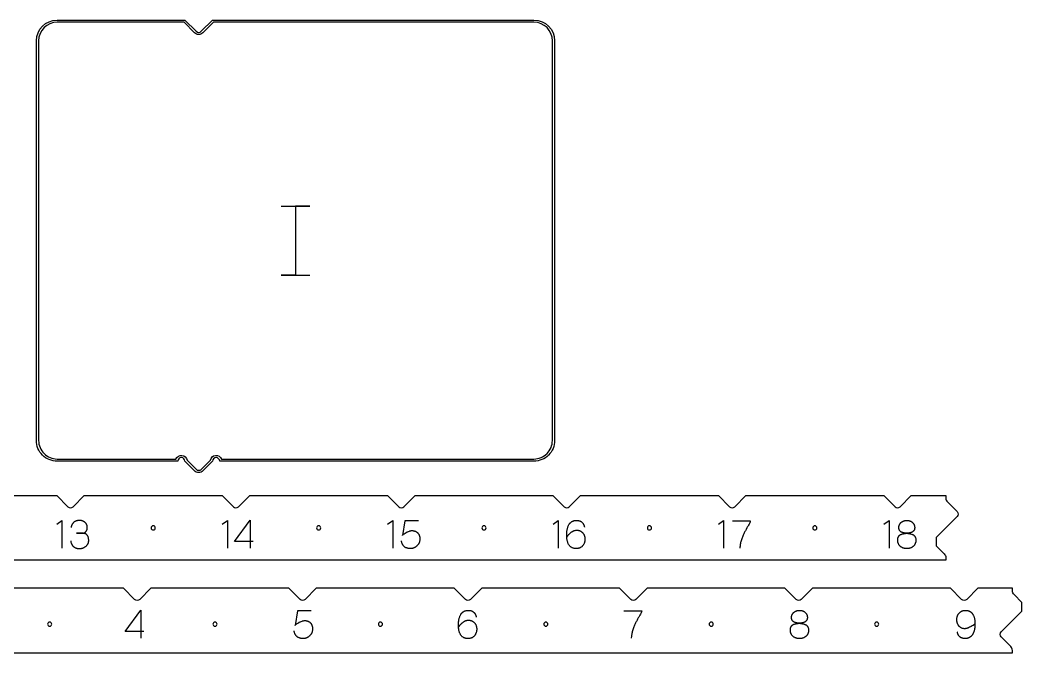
# Model space of a CAD drawing. Extents: x 0.3 to 59.7, y 0.9 to 33.1.
# Drawn here: x 23.37 to 59.71, y 0.89 to 23.84 of the extents above; entities that cross this region are included whole.
import ezdxf

# ---------------------------------------------------------------- set-up
doc = ezdxf.new("R2010")
doc.units = 0
for name, color, linetype in [('CUTOUT_THRU_CUT', 18, 'CONTINUOUS'), ('DIMPLES', 1, 'CONTINUOUS'), ('RABBET_GROOVE_CUT_ON_LINE_', 30, 'CONTINUOUS'), ('TEXT_CUT_WITH_60_DEG_VBIT_', 216, 'CONTINUOUS')]:
    doc.layers.add(name, color=color, linetype=linetype)

msp = doc.modelspace()

# ---------------------------------------------------------------- linework, layer by layer
at = {"layer": 'CUTOUT_THRU_CUT'}
for points in [[(42.761, 23.091), (42.761, 8.591, -0.414214), (42.011, 7.841), (30.611, 7.841, 1), (30.351, 7.841), (29.979, 7.47, -0.198917), (29.891, 7.433), (29.81, 7.433, -0.198914), (29.722, 7.47), (29.351, 7.841, 1), (29.091, 7.841), (24.713, 7.841, -0.414214), (23.963, 8.591), (23.963, 23.091, -0.414213), (24.713, 23.841), (29.351, 23.841), (29.759, 23.433, 0.41422), (29.942, 23.433), (30.351, 23.841), (42.011, 23.841, -0.414213)], [(24.442, 2.006, 0.414214), (24.367, 1.931, 0.414214), (24.442, 1.856, 0.414214), (24.517, 1.931, 0.414214)], [(30.442, 2.006, 0.414214), (30.367, 1.931, 0.414214), (30.442, 1.856, 0.414214), (30.517, 1.931, 0.414214)], [(36.442, 2.006, 0.414214), (36.367, 1.931, 0.414214), (36.442, 1.856, 0.414214), (36.517, 1.931, 0.414214)], [(42.442, 2.006, 0.414214), (42.367, 1.931, 0.414214), (42.442, 1.856, 0.414214), (42.517, 1.931, 0.414214)], [(48.442, 2.006, 0.414214), (48.367, 1.931, 0.414214), (48.442, 1.856, 0.414214), (48.517, 1.931, 0.414214)], [(54.442, 2.006, 0.414214), (54.367, 1.931, 0.414214), (54.442, 1.856, 0.414214), (54.517, 1.931, 0.414214)], [(54.442, 2.006, 0.414214), (54.367, 1.931, 0.414214), (54.442, 1.856, 0.414214), (54.517, 1.931, 0.414214)]]:
    msp.add_lwpolyline(points, format="xyb", close=True, dxfattribs=at)
for points in [[(32.841, 17.091), (33.883, 17.091), (33.362, 17.091), (33.362, 14.591), (32.841, 14.591), (33.883, 14.591)], [(27.857, 1.669), (27.184, 1.669), (27.75, 2.436), (27.75, 1.423)], [(33.932, 2.415), (33.432, 2.415), (33.345, 1.888), (33.346, 1.889), (33.347, 1.891), (33.351, 1.895), (33.357, 1.902), (33.366, 1.91), (33.377, 1.92), (33.39, 1.93), (33.404, 1.94), (33.419, 1.95), (33.449, 1.971), (33.479, 1.99), (33.494, 1.999), (33.509, 2.007), (33.525, 2.015), (33.54, 2.021), (33.571, 2.033), (33.602, 2.044), (33.618, 2.049), (33.635, 2.053), (33.652, 2.056), (33.67, 2.059), (33.679, 2.061), (33.689, 2.061), (33.7, 2.061), (33.711, 2.06), (33.722, 2.059), (33.734, 2.058), (33.746, 2.055), (33.759, 2.053), (33.772, 2.049), (33.784, 2.046), (33.796, 2.042), (33.808, 2.039), (33.819, 2.035), (33.829, 2.03), (33.839, 2.026), (33.849, 2.021), (33.859, 2.016), (33.868, 2.011), (33.876, 2.004), (33.885, 1.997), (33.893, 1.989), (33.901, 1.981), (33.909, 1.972), (33.917, 1.962), (33.924, 1.952), (33.931, 1.942), (33.937, 1.931), (33.943, 1.919), (33.949, 1.908), (33.954, 1.896), (33.959, 1.883), (33.963, 1.87), (33.968, 1.858), (33.971, 1.845), (33.974, 1.832), (33.977, 1.82), (33.979, 1.808), (33.98, 1.796), (33.981, 1.785), (33.981, 1.773), (33.981, 1.762), (33.98, 1.75), (33.98, 1.738), (33.978, 1.726), (33.975, 1.702), (33.971, 1.676), (33.968, 1.663), (33.965, 1.651), (33.961, 1.64), (33.958, 1.629), (33.954, 1.618), (33.949, 1.608), (33.945, 1.599), (33.939, 1.59), (33.934, 1.581), (33.928, 1.572), (33.921, 1.562), (33.913, 1.553), (33.904, 1.543), (33.895, 1.533), (33.886, 1.522), (33.875, 1.511), (33.864, 1.501), (33.853, 1.491), (33.842, 1.482), (33.832, 1.473), (33.821, 1.465), (33.81, 1.457), (33.799, 1.45), (33.788, 1.444), (33.777, 1.438), (33.765, 1.433), (33.753, 1.428), (33.74, 1.424), (33.727, 1.421), (33.713, 1.417), (33.699, 1.415), (33.684, 1.413), (33.669, 1.411), (33.655, 1.41), (33.641, 1.409), (33.627, 1.409), (33.614, 1.409), (33.601, 1.41), (33.589, 1.411), (33.577, 1.412), (33.565, 1.414), (33.553, 1.417), (33.541, 1.42), (33.528, 1.423), (33.515, 1.427), (33.502, 1.431), (33.489, 1.436), (33.476, 1.442), (33.463, 1.448), (33.45, 1.454), (33.438, 1.462), (33.427, 1.47), (33.416, 1.479), (33.405, 1.488), (33.395, 1.499), (33.386, 1.51), (33.377, 1.521), (33.369, 1.532), (33.361, 1.543), (33.354, 1.554), (33.348, 1.565), (33.343, 1.576), (33.338, 1.587), (33.334, 1.598), (33.326, 1.618), (33.321, 1.636), (33.317, 1.651), (33.314, 1.664), (33.311, 1.687), (33.311, 1.687)], [(39.278, 1.817), (39.286, 1.83), (39.294, 1.843), (39.302, 1.856), (39.31, 1.868), (39.319, 1.88), (39.328, 1.892), (39.337, 1.903), (39.346, 1.915), (39.355, 1.926), (39.365, 1.936), (39.375, 1.947), (39.385, 1.957), (39.395, 1.966), (39.406, 1.976), (39.417, 1.985), (39.428, 1.994), (39.441, 2.004), (39.454, 2.013), (39.467, 2.021), (39.48, 2.029), (39.493, 2.037), (39.506, 2.043), (39.519, 2.049), (39.533, 2.055), (39.546, 2.059), (39.559, 2.063), (39.573, 2.067), (39.586, 2.07), (39.599, 2.072), (39.613, 2.073), (39.626, 2.074), (39.64, 2.075), (39.656, 2.074), (39.672, 2.073), (39.688, 2.071), (39.703, 2.069), (39.718, 2.065), (39.732, 2.061), (39.746, 2.056), (39.76, 2.05), (39.773, 2.044), (39.786, 2.037), (39.799, 2.029), (39.811, 2.02), (39.823, 2.01), (39.834, 2), (39.845, 1.989), (39.855, 1.977), (39.865, 1.965), (39.874, 1.953), (39.882, 1.941), (39.89, 1.928), (39.897, 1.915), (39.904, 1.902), (39.91, 1.888), (39.915, 1.874), (39.92, 1.86), (39.924, 1.845), (39.927, 1.831), (39.93, 1.815), (39.932, 1.8), (39.933, 1.784), (39.934, 1.767), (39.935, 1.751), (39.934, 1.733), (39.933, 1.716), (39.932, 1.698), (39.929, 1.682), (39.927, 1.665), (39.923, 1.649), (39.919, 1.634), (39.914, 1.619), (39.908, 1.604), (39.902, 1.589), (39.895, 1.575), (39.888, 1.562), (39.879, 1.548), (39.871, 1.535), (39.861, 1.523), (39.851, 1.511), (39.84, 1.498), (39.828, 1.487), (39.816, 1.476), (39.804, 1.466), (39.791, 1.457), (39.778, 1.449), (39.764, 1.441), (39.75, 1.435), (39.735, 1.429), (39.72, 1.424), (39.705, 1.419), (39.689, 1.416), (39.673, 1.413), (39.657, 1.411), (39.64, 1.41), (39.622, 1.409), (39.601, 1.41), (39.58, 1.411), (39.56, 1.414), (39.541, 1.417), (39.522, 1.421), (39.504, 1.426), (39.487, 1.433), (39.47, 1.44), (39.454, 1.448), (39.439, 1.457), (39.424, 1.467), (39.41, 1.477), (39.397, 1.489), (39.385, 1.502), (39.373, 1.516), (39.362, 1.531), (39.351, 1.546), (39.341, 1.563), (39.332, 1.58), (39.324, 1.599), (39.316, 1.618), (39.309, 1.638), (39.302, 1.66), (39.296, 1.682), (39.291, 1.705), (39.287, 1.729), (39.283, 1.754), (39.28, 1.78), (39.278, 1.807), (39.276, 1.835), (39.275, 1.864), (39.275, 1.894), (39.275, 1.927), (39.276, 1.959), (39.278, 1.99), (39.28, 2.02), (39.283, 2.049), (39.287, 2.076), (39.292, 2.103), (39.297, 2.129), (39.303, 2.153), (39.31, 2.177), (39.317, 2.2), (39.325, 2.221), (39.334, 2.241), (39.343, 2.261), (39.354, 2.279), (39.364, 2.297), (39.376, 2.313), (39.382, 2.32), (39.388, 2.328), (39.395, 2.335), (39.401, 2.342), (39.408, 2.349), (39.415, 2.355), (39.422, 2.361), (39.429, 2.367), (39.437, 2.373), (39.444, 2.378), (39.452, 2.383), (39.46, 2.388), (39.468, 2.393), (39.477, 2.397), (39.485, 2.401), (39.494, 2.405), (39.503, 2.409), (39.512, 2.412), (39.521, 2.415), (39.53, 2.418), (39.549, 2.422), (39.569, 2.426), (39.59, 2.429), (39.612, 2.43), (39.634, 2.431), (39.648, 2.43), (39.662, 2.43), (39.676, 2.428), (39.69, 2.427), (39.703, 2.424), (39.716, 2.421), (39.729, 2.418), (39.741, 2.414), (39.753, 2.41), (39.764, 2.405), (39.776, 2.399), (39.787, 2.393), (39.797, 2.387), (39.807, 2.38), (39.817, 2.372), (39.827, 2.364), (39.836, 2.356), (39.845, 2.347), (39.853, 2.338), (39.861, 2.328), (39.868, 2.318), (39.875, 2.308), (39.881, 2.297), (39.887, 2.285), (39.892, 2.274), (39.897, 2.262), (39.902, 2.249), (39.906, 2.237), (39.909, 2.223), (39.912, 2.21), (39.915, 2.196), (39.917, 2.181)], [(45.275, 2.415), (45.92, 2.415), (45.921, 2.415), (45.921, 2.413), (45.92, 2.407), (45.917, 2.396), (45.913, 2.381), (45.91, 2.372), (45.907, 2.363), (45.903, 2.353), (45.899, 2.343), (45.889, 2.322), (45.877, 2.299), (45.851, 2.253), (45.825, 2.207), (45.811, 2.184), (45.797, 2.16), (45.769, 2.107), (45.754, 2.079), (45.739, 2.052), (45.725, 2.026), (45.71, 2.001), (45.695, 1.975), (45.682, 1.948), (45.668, 1.92), (45.656, 1.891), (45.644, 1.861), (45.632, 1.829), (45.62, 1.795), (45.608, 1.76), (45.596, 1.724), (45.586, 1.689), (45.577, 1.656), (45.569, 1.624), (45.563, 1.593), (45.557, 1.56), (45.552, 1.528), (45.548, 1.494), (45.541, 1.426), (45.541, 1.426)], [(58.007, 1.947), (58.007, 1.947), (58.003, 1.941), (57.998, 1.935), (57.992, 1.928), (57.985, 1.922), (57.977, 1.915), (57.969, 1.908), (57.96, 1.902), (57.95, 1.894), (57.939, 1.887), (57.928, 1.88), (57.902, 1.865), (57.873, 1.849), (57.841, 1.832), (57.808, 1.817), (57.778, 1.803), (57.75, 1.791), (57.725, 1.782), (57.713, 1.778), (57.701, 1.775), (57.69, 1.772), (57.68, 1.769), (57.671, 1.768), (57.661, 1.766), (57.653, 1.766), (57.645, 1.765), (57.628, 1.766), (57.612, 1.767), (57.597, 1.769), (57.581, 1.771), (57.566, 1.775), (57.552, 1.779), (57.537, 1.784), (57.524, 1.79), (57.51, 1.796), (57.497, 1.804), (57.485, 1.812), (57.473, 1.821), (57.461, 1.83), (57.449, 1.841), (57.438, 1.852), (57.428, 1.864), (57.418, 1.875), (57.409, 1.887), (57.401, 1.9), (57.393, 1.913), (57.386, 1.926), (57.38, 1.939), (57.374, 1.953), (57.369, 1.967), (57.364, 1.982), (57.36, 1.996), (57.357, 2.012), (57.354, 2.027), (57.352, 2.043), (57.351, 2.059), (57.35, 2.076), (57.349, 2.093), (57.35, 2.111), (57.351, 2.128), (57.352, 2.146), (57.355, 2.162), (57.358, 2.179), (57.361, 2.195), (57.365, 2.21), (57.37, 2.225), (57.376, 2.24), (57.382, 2.254), (57.389, 2.268), (57.396, 2.282), (57.405, 2.295), (57.414, 2.308), (57.423, 2.32), (57.433, 2.332), (57.444, 2.344), (57.456, 2.355), (57.468, 2.366), (57.48, 2.375), (57.493, 2.384), (57.507, 2.392), (57.521, 2.4), (57.535, 2.406), (57.549, 2.412), (57.564, 2.417), (57.58, 2.421), (57.596, 2.425), (57.612, 2.427), (57.629, 2.429), (57.646, 2.43), (57.664, 2.431), (57.676, 2.431), (57.687, 2.43), (57.699, 2.429), (57.71, 2.428), (57.721, 2.427), (57.731, 2.425), (57.742, 2.423), (57.752, 2.421), (57.762, 2.418), (57.772, 2.415), (57.782, 2.412), (57.792, 2.409), (57.801, 2.405), (57.81, 2.401), (57.819, 2.396), (57.828, 2.391), (57.836, 2.386), (57.844, 2.381), (57.853, 2.375), (57.86, 2.369), (57.868, 2.363), (57.876, 2.356), (57.883, 2.35), (57.89, 2.342), (57.897, 2.335), (57.904, 2.327), (57.91, 2.319), (57.917, 2.31), (57.923, 2.302), (57.929, 2.293), (57.934, 2.283), (57.94, 2.274), (57.948, 2.258), (57.956, 2.242), (57.963, 2.225), (57.969, 2.207), (57.975, 2.189), (57.981, 2.17), (57.986, 2.151), (57.99, 2.131), (57.994, 2.11), (57.998, 2.088), (58.001, 2.066), (58.003, 2.044), (58.005, 2.02), (58.006, 1.996), (58.007, 1.972), (58.007, 1.947), (58.007, 1.919), (58.006, 1.892), (58.005, 1.866), (58.003, 1.84), (58, 1.815), (57.998, 1.791), (57.994, 1.768), (57.99, 1.745), (57.986, 1.723), (57.981, 1.702), (57.975, 1.681), (57.969, 1.661), (57.962, 1.642), (57.955, 1.623), (57.947, 1.606), (57.939, 1.588), (57.934, 1.577), (57.928, 1.567), (57.922, 1.556), (57.915, 1.546), (57.909, 1.537), (57.902, 1.528), (57.895, 1.519), (57.888, 1.51), (57.88, 1.502), (57.873, 1.494), (57.865, 1.486), (57.857, 1.479), (57.848, 1.472), (57.84, 1.466), (57.831, 1.46), (57.822, 1.454), (57.813, 1.449), (57.803, 1.444), (57.794, 1.439), (57.784, 1.435), (57.774, 1.43), (57.764, 1.427), (57.753, 1.423), (57.742, 1.421), (57.732, 1.418), (57.72, 1.416), (57.709, 1.414), (57.697, 1.412), (57.686, 1.411), (57.674, 1.41), (57.661, 1.409), (57.649, 1.409), (57.634, 1.41), (57.62, 1.41), (57.606, 1.412), (57.593, 1.413), (57.58, 1.416), (57.567, 1.419), (57.554, 1.422), (57.542, 1.426), (57.53, 1.43), (57.519, 1.435), (57.508, 1.44), (57.497, 1.446), (57.487, 1.453), (57.476, 1.46), (57.467, 1.467), (57.457, 1.475), (57.448, 1.483), (57.44, 1.492), (57.431, 1.501), (57.424, 1.511), (57.416, 1.521), (57.41, 1.531), (57.403, 1.542), (57.398, 1.553), (57.392, 1.565), (57.387, 1.577), (57.383, 1.589), (57.379, 1.602), (57.375, 1.615), (57.372, 1.629), (57.37, 1.643), (57.368, 1.657)]]:
    msp.add_lwpolyline(points, dxfattribs=at)
for points in [[(19.7, 6.598), (24.7, 6.598), (25.108, 6.19, 0.41422), (25.292, 6.19), (25.7, 6.598), (30.7, 6.598), (31.108, 6.19, 0.41422), (31.292, 6.19), (31.7, 6.598), (34.193, 6.598), (36.7, 6.598), (37.108, 6.19, 0.41422), (37.292, 6.19), (37.7, 6.598), (42.7, 6.598), (43.108, 6.19, 0.41422), (43.292, 6.19), (43.7, 6.598), (48.7, 6.598), (49.108, 6.19, 0.41422), (49.292, 6.19), (49.7, 6.598), (54.7, 6.598), (55.108, 6.19, 0.41422), (55.292, 6.19), (55.7, 6.598), (56.95, 6.598), (56.95, 6.506, 0.198917), (57.009, 6.364), (57.358, 6.015, -0.41422), (57.358, 5.831), (56.95, 5.423), (56.604, 5.077), (56.604, 4.769), (56.891, 4.481, -0.198917), (56.95, 4.34), (56.95, 4.248), (2.95, 4.248)], [(0.787, 0.887), (59.367, 0.887), (59.367, 0.979, 0.198917), (59.308, 1.12), (58.959, 1.47, -0.41422), (58.959, 1.654), (59.367, 2.062), (59.713, 2.408), (59.713, 2.716), (59.426, 3.003, -0.198917), (59.367, 3.145), (59.367, 3.237), (58.117, 3.237), (57.709, 2.829, -0.41422), (57.525, 2.829), (57.117, 3.237), (52.117, 3.237), (51.709, 2.829, -0.41422), (51.525, 2.829), (51.117, 3.237), (46.117, 3.237), (45.709, 2.829, -0.41422), (45.525, 2.829), (45.117, 3.237), (40.117, 3.237), (39.709, 2.829, -0.41422), (39.525, 2.829), (39.117, 3.237), (36.621, 3.237), (34.117, 3.237), (33.709, 2.829, -0.41422), (33.525, 2.829), (33.117, 3.237), (28.117, 3.237), (27.709, 2.829, -0.41422), (27.525, 2.829), (27.117, 3.237), (22.117, 3.237)]]:
    msp.add_lwpolyline(points, format="xyb", dxfattribs=at)
msp.add_lwpolyline([(51.634, 1.964), (51.603, 1.967), (51.573, 1.971), (51.546, 1.976), (51.521, 1.981), (51.509, 1.984), (51.497, 1.987), (51.487, 1.99), (51.476, 1.994), (51.467, 1.998), (51.457, 2.002), (51.449, 2.006), (51.441, 2.01), (51.43, 2.016), (51.42, 2.023), (51.41, 2.031), (51.402, 2.039), (51.394, 2.047), (51.386, 2.056), (51.38, 2.066), (51.374, 2.076), (51.368, 2.086), (51.364, 2.097), (51.36, 2.108), (51.357, 2.12), (51.355, 2.132), (51.353, 2.145), (51.352, 2.159), (51.351, 2.172), (51.352, 2.186), (51.353, 2.2), (51.354, 2.213), (51.357, 2.227), (51.36, 2.239), (51.364, 2.252), (51.368, 2.264), (51.373, 2.276), (51.379, 2.287), (51.385, 2.299), (51.392, 2.31), (51.4, 2.32), (51.409, 2.331), (51.418, 2.341), (51.428, 2.35), (51.438, 2.36), (51.449, 2.368), (51.46, 2.376), (51.471, 2.384), (51.482, 2.391), (51.494, 2.397), (51.506, 2.403), (51.518, 2.408), (51.53, 2.413), (51.543, 2.417), (51.556, 2.421), (51.569, 2.424), (51.583, 2.426), (51.596, 2.428), (51.61, 2.43), (51.624, 2.43), (51.639, 2.431), (51.654, 2.43), (51.668, 2.43), (51.683, 2.428), (51.697, 2.426), (51.711, 2.424), (51.724, 2.421), (51.737, 2.417), (51.75, 2.413), (51.763, 2.409), (51.775, 2.404), (51.787, 2.398), (51.798, 2.392), (51.81, 2.385), (51.821, 2.378), (51.831, 2.37), (51.842, 2.361), (51.852, 2.352), (51.862, 2.342), (51.871, 2.332), (51.88, 2.322), (51.888, 2.311), (51.895, 2.3), (51.901, 2.289), (51.907, 2.277), (51.912, 2.265), (51.917, 2.252), (51.921, 2.239), (51.924, 2.226), (51.926, 2.212), (51.928, 2.198), (51.929, 2.184), (51.929, 2.169), (51.929, 2.157), (51.928, 2.146), (51.927, 2.135), (51.925, 2.124), (51.922, 2.113), (51.919, 2.103), (51.915, 2.093), (51.911, 2.084), (51.906, 2.075), (51.9, 2.066), (51.894, 2.058), (51.888, 2.05), (51.88, 2.042), (51.873, 2.035), (51.864, 2.028), (51.855, 2.021), (51.846, 2.015), (51.836, 2.009), (51.825, 2.004), (51.814, 1.998), (51.802, 1.994), (51.79, 1.989), (51.777, 1.985), (51.763, 1.981), (51.749, 1.978), (51.734, 1.975), (51.719, 1.972), (51.703, 1.97), (51.687, 1.968), (51.67, 1.966), (51.652, 1.965), (51.634, 1.964), (51.676, 1.958), (51.715, 1.952), (51.749, 1.946), (51.78, 1.939), (51.807, 1.933), (51.82, 1.929), (51.831, 1.926), (51.842, 1.922), (51.851, 1.918), (51.86, 1.915), (51.867, 1.911), (51.88, 1.904), (51.892, 1.896), (51.902, 1.887), (51.912, 1.878), (51.922, 1.868), (51.93, 1.857), (51.938, 1.845), (51.945, 1.833), (51.951, 1.821), (51.956, 1.807), (51.96, 1.793), (51.964, 1.778), (51.967, 1.763), (51.969, 1.746), (51.97, 1.729), (51.97, 1.712), (51.97, 1.695), (51.969, 1.678), (51.967, 1.662), (51.964, 1.646), (51.961, 1.631), (51.957, 1.616), (51.952, 1.601), (51.946, 1.587), (51.94, 1.574), (51.933, 1.56), (51.925, 1.547), (51.916, 1.535), (51.906, 1.523), (51.896, 1.511), (51.885, 1.5), (51.874, 1.489), (51.862, 1.48), (51.85, 1.471), (51.837, 1.462), (51.824, 1.454), (51.811, 1.447), (51.797, 1.441), (51.783, 1.435), (51.769, 1.429), (51.754, 1.425), (51.739, 1.421), (51.723, 1.417), (51.707, 1.414), (51.691, 1.412), (51.675, 1.411), (51.658, 1.41), (51.64, 1.409), (51.623, 1.41), (51.606, 1.411), (51.589, 1.412), (51.573, 1.414), (51.557, 1.417), (51.541, 1.421), (51.526, 1.425), (51.511, 1.43), (51.497, 1.435), (51.483, 1.441), (51.469, 1.448), (51.456, 1.455), (51.443, 1.463), (51.431, 1.472), (51.419, 1.481), (51.407, 1.491), (51.395, 1.502), (51.385, 1.513), (51.374, 1.525), (51.365, 1.537), (51.356, 1.55), (51.349, 1.563), (51.341, 1.576), (51.335, 1.59), (51.329, 1.604), (51.325, 1.619), (51.32, 1.634), (51.317, 1.649), (51.314, 1.665), (51.313, 1.682), (51.311, 1.698), (51.311, 1.716), (51.311, 1.733), (51.313, 1.75), (51.314, 1.766), (51.317, 1.781), (51.32, 1.796), (51.325, 1.81), (51.329, 1.823), (51.335, 1.836), (51.341, 1.848), (51.349, 1.859), (51.356, 1.869), (51.365, 1.879), (51.374, 1.888), (51.385, 1.896), (51.395, 1.904), (51.407, 1.911), (51.414, 1.914), (51.422, 1.918), (51.431, 1.921), (51.44, 1.925), (51.451, 1.928), (51.463, 1.932), (51.489, 1.938), (51.52, 1.945), (51.554, 1.951), (51.592, 1.958)], close=True, dxfattribs=at)
at = {"layer": 'DIMPLES'}
for points in [[(28.2, 5.498, 0.414214), (28.125, 5.423, 0.414214), (28.2, 5.348, 0.414214), (28.275, 5.423, 0.414214)], [(34.2, 5.498, 0.414214), (34.125, 5.423, 0.414214), (34.2, 5.348, 0.414214), (34.275, 5.423, 0.414214)], [(40.2, 5.498, 0.414214), (40.125, 5.423, 0.414214), (40.2, 5.348, 0.414214), (40.275, 5.423, 0.414214)], [(46.2, 5.498, 0.414214), (46.125, 5.423, 0.414214), (46.2, 5.348, 0.414214), (46.275, 5.423, 0.414214)], [(52.2, 5.498, 0.414214), (52.125, 5.423, 0.414214), (52.2, 5.348, 0.414214), (52.275, 5.423, 0.414214)], [(24.442, 2.006, 0.414214), (24.367, 1.931, 0.414214), (24.442, 1.856, 0.414214), (24.517, 1.931, 0.414214)], [(30.442, 2.006, 0.414214), (30.367, 1.931, 0.414214), (30.442, 1.856, 0.414214), (30.517, 1.931, 0.414214)], [(36.442, 2.006, 0.414214), (36.367, 1.931, 0.414214), (36.442, 1.856, 0.414214), (36.517, 1.931, 0.414214)], [(42.442, 2.006, 0.414214), (42.367, 1.931, 0.414214), (42.442, 1.856, 0.414214), (42.517, 1.931, 0.414214)], [(48.442, 2.006, 0.414214), (48.367, 1.931, 0.414214), (48.442, 1.856, 0.414214), (48.517, 1.931, 0.414214)]]:
    msp.add_lwpolyline(points, format="xyb", close=True, dxfattribs=at)
at = {"layer": 'RABBET_GROOVE_CUT_ON_LINE_'}
msp.add_lwpolyline([(42.011, 7.921, 0.414214), (42.681, 8.591), (42.681, 23.091, 0.414213), (42.011, 23.761), (30.384, 23.761), (29.999, 23.377, -0.41422), (29.702, 23.377), (29.317, 23.761), (24.713, 23.761, 0.414213), (24.043, 23.091), (24.043, 8.591, 0.414214), (24.713, 7.921), (29.026, 7.921, -0.751208), (29.427, 7.877), (29.779, 7.526, 0.198914), (29.81, 7.513), (29.891, 7.513, 0.198917), (29.922, 7.526), (30.274, 7.877, -0.751187), (30.675, 7.921)], format="xyb", close=True, dxfattribs=at)
at = {"layer": 'TEXT_CUT_WITH_60_DEG_VBIT_'}
for points in [[(24.702, 5.559), (24.891, 5.689), (24.891, 4.689)], [(25.208, 4.95), (25.21, 4.933), (25.214, 4.916), (25.217, 4.9), (25.222, 4.885), (25.226, 4.87), (25.231, 4.855), (25.237, 4.842), (25.243, 4.828), (25.249, 4.816), (25.256, 4.803), (25.264, 4.792), (25.271, 4.781), (25.28, 4.77), (25.289, 4.76), (25.298, 4.751), (25.308, 4.742), (25.318, 4.733), (25.328, 4.725), (25.34, 4.718), (25.351, 4.711), (25.363, 4.705), (25.376, 4.699), (25.389, 4.694), (25.402, 4.69), (25.416, 4.686), (25.43, 4.682), (25.445, 4.679), (25.46, 4.677), (25.476, 4.675), (25.492, 4.673), (25.509, 4.673), (25.526, 4.672), (25.541, 4.673), (25.557, 4.674), (25.571, 4.675), (25.586, 4.677), (25.601, 4.68), (25.615, 4.684), (25.629, 4.688), (25.643, 4.692), (25.657, 4.698), (25.671, 4.704), (25.685, 4.71), (25.699, 4.717), (25.712, 4.725), (25.725, 4.734), (25.738, 4.743), (25.751, 4.752), (25.764, 4.763), (25.776, 4.774), (25.788, 4.785), (25.798, 4.797), (25.808, 4.808), (25.817, 4.82), (25.825, 4.832), (25.832, 4.845), (25.839, 4.857), (25.844, 4.87), (25.849, 4.883), (25.853, 4.897), (25.856, 4.91), (25.858, 4.924), (25.86, 4.938), (25.86, 4.953), (25.86, 4.974), (25.859, 4.995), (25.858, 5.015), (25.856, 5.033), (25.853, 5.051), (25.849, 5.068), (25.845, 5.084), (25.841, 5.099), (25.835, 5.114), (25.829, 5.127), (25.822, 5.139), (25.815, 5.151), (25.807, 5.161), (25.798, 5.171), (25.789, 5.18), (25.779, 5.188), (25.771, 5.193), (25.762, 5.198), (25.752, 5.202), (25.742, 5.207), (25.731, 5.21), (25.719, 5.214), (25.706, 5.217), (25.692, 5.22), (25.678, 5.223), (25.662, 5.225), (25.646, 5.227), (25.629, 5.228), (25.611, 5.229), (25.593, 5.23), (25.573, 5.231), (25.553, 5.231), (25.486, 5.23), (25.414, 5.23), (25.673, 5.23), (25.689, 5.238), (25.705, 5.247), (25.719, 5.256), (25.733, 5.266), (25.739, 5.272), (25.745, 5.277), (25.751, 5.283), (25.756, 5.288), (25.761, 5.294), (25.766, 5.3), (25.771, 5.307), (25.776, 5.313), (25.78, 5.32), (25.784, 5.326), (25.787, 5.333), (25.791, 5.34), (25.794, 5.348), (25.796, 5.355), (25.799, 5.363), (25.801, 5.37), (25.805, 5.386), (25.808, 5.403), (25.809, 5.42), (25.81, 5.438), (25.81, 5.452), (25.809, 5.466), (25.807, 5.479), (25.805, 5.492), (25.802, 5.504), (25.798, 5.516), (25.794, 5.528), (25.789, 5.54), (25.783, 5.551), (25.777, 5.563), (25.769, 5.573), (25.762, 5.584), (25.753, 5.594), (25.744, 5.604), (25.735, 5.613), (25.724, 5.623), (25.714, 5.631), (25.704, 5.639), (25.693, 5.647), (25.682, 5.653), (25.671, 5.66), (25.659, 5.665), (25.648, 5.671), (25.636, 5.675), (25.623, 5.679), (25.611, 5.683), (25.598, 5.686), (25.585, 5.688), (25.572, 5.69), (25.559, 5.692), (25.545, 5.693), (25.531, 5.693), (25.518, 5.693), (25.506, 5.692), (25.494, 5.692), (25.482, 5.69), (25.471, 5.689), (25.46, 5.687), (25.449, 5.685), (25.438, 5.683), (25.427, 5.681), (25.417, 5.678), (25.407, 5.675), (25.397, 5.671), (25.388, 5.667), (25.378, 5.663), (25.369, 5.659), (25.36, 5.654), (25.352, 5.649), (25.343, 5.644), (25.335, 5.638), (25.327, 5.632), (25.32, 5.626), (25.312, 5.62), (25.305, 5.613), (25.298, 5.606), (25.291, 5.598), (25.285, 5.591), (25.279, 5.583), (25.273, 5.574), (25.267, 5.566), (25.261, 5.557), (25.256, 5.548), (25.251, 5.538), (25.247, 5.529), (25.243, 5.518), (25.239, 5.507), (25.235, 5.495), (25.231, 5.481), (25.227, 5.467), (25.223, 5.452), (25.22, 5.436)], [(30.702, 5.559), (30.891, 5.689), (30.891, 4.689)], [(31.825, 4.932), (31.152, 4.932), (31.718, 5.699), (31.718, 4.686)], [(36.702, 5.559), (36.891, 5.689), (36.891, 4.689)], [(37.825, 5.678), (37.325, 5.678), (37.238, 5.151), (37.239, 5.152), (37.24, 5.153), (37.243, 5.158), (37.25, 5.165), (37.259, 5.173), (37.27, 5.183), (37.283, 5.193), (37.296, 5.203), (37.311, 5.213), (37.342, 5.234), (37.372, 5.253), (37.387, 5.262), (37.402, 5.27), (37.418, 5.278), (37.433, 5.284), (37.464, 5.296), (37.495, 5.307), (37.511, 5.312), (37.528, 5.316), (37.545, 5.319), (37.563, 5.322), (37.572, 5.323), (37.582, 5.324), (37.593, 5.324), (37.603, 5.323), (37.615, 5.322), (37.627, 5.321), (37.639, 5.318), (37.652, 5.316), (37.665, 5.312), (37.677, 5.309), (37.689, 5.305), (37.7, 5.302), (37.711, 5.298), (37.722, 5.293), (37.732, 5.289), (37.742, 5.284), (37.751, 5.279), (37.761, 5.273), (37.769, 5.267), (37.778, 5.26), (37.786, 5.252), (37.794, 5.244), (37.802, 5.235), (37.809, 5.225), (37.817, 5.215), (37.823, 5.205), (37.83, 5.194), (37.836, 5.182), (37.842, 5.171), (37.847, 5.159), (37.852, 5.146), (37.856, 5.133), (37.86, 5.121), (37.864, 5.108), (37.867, 5.095), (37.869, 5.083), (37.871, 5.071), (37.873, 5.059), (37.874, 5.048), (37.874, 5.036), (37.874, 5.025), (37.873, 5.013), (37.872, 5.001), (37.871, 4.989), (37.868, 4.965), (37.864, 4.939), (37.861, 4.926), (37.858, 4.914), (37.854, 4.903), (37.851, 4.892), (37.847, 4.881), (37.842, 4.871), (37.837, 4.861), (37.832, 4.853), (37.827, 4.844), (37.82, 4.835), (37.813, 4.825), (37.806, 4.816), (37.797, 4.806), (37.788, 4.796), (37.778, 4.785), (37.768, 4.774), (37.757, 4.764), (37.746, 4.754), (37.735, 4.745), (37.724, 4.736), (37.714, 4.728), (37.703, 4.72), (37.692, 4.713), (37.681, 4.707), (37.67, 4.701), (37.658, 4.696), (37.646, 4.691), (37.633, 4.687), (37.62, 4.684), (37.606, 4.68), (37.592, 4.678), (37.577, 4.676), (37.562, 4.674), (37.548, 4.673), (37.533, 4.672), (37.52, 4.672), (37.507, 4.672), (37.494, 4.673), (37.481, 4.674), (37.47, 4.675), (37.458, 4.677), (37.446, 4.68), (37.433, 4.683), (37.421, 4.686), (37.408, 4.69), (37.395, 4.694), (37.382, 4.699), (37.369, 4.705), (37.356, 4.711), (37.343, 4.717), (37.331, 4.725), (37.319, 4.733), (37.308, 4.742), (37.298, 4.751), (37.288, 4.762), (37.279, 4.773), (37.27, 4.784), (37.262, 4.795), (37.254, 4.806), (37.247, 4.817), (37.241, 4.828), (37.236, 4.839), (37.231, 4.85), (37.226, 4.861), (37.219, 4.881), (37.214, 4.899), (37.21, 4.914), (37.207, 4.927), (37.205, 4.942), (37.205, 4.946), (37.204, 4.95)], [(42.702, 5.559), (42.891, 5.689), (42.891, 4.689)], [(43.204, 5.08), (43.212, 5.093), (43.219, 5.106), (43.228, 5.119), (43.236, 5.131), (43.244, 5.143), (43.253, 5.155), (43.262, 5.166), (43.271, 5.178), (43.281, 5.189), (43.29, 5.199), (43.3, 5.209), (43.311, 5.22), (43.321, 5.229), (43.331, 5.239), (43.342, 5.248), (43.353, 5.257), (43.366, 5.267), (43.379, 5.276), (43.392, 5.284), (43.405, 5.292), (43.419, 5.299), (43.432, 5.306), (43.445, 5.312), (43.458, 5.317), (43.471, 5.322), (43.485, 5.326), (43.498, 5.33), (43.511, 5.333), (43.525, 5.335), (43.538, 5.336), (43.552, 5.337), (43.565, 5.338), (43.582, 5.337), (43.598, 5.336), (43.613, 5.334), (43.628, 5.332), (43.643, 5.328), (43.658, 5.324), (43.672, 5.319), (43.685, 5.313), (43.699, 5.307), (43.712, 5.3), (43.724, 5.292), (43.736, 5.283), (43.748, 5.273), (43.759, 5.263), (43.77, 5.252), (43.781, 5.24), (43.79, 5.228), (43.799, 5.216), (43.808, 5.204), (43.816, 5.191), (43.823, 5.178), (43.829, 5.165), (43.835, 5.151), (43.84, 5.137), (43.845, 5.123), (43.849, 5.108), (43.852, 5.093), (43.855, 5.078), (43.857, 5.063), (43.859, 5.047), (43.86, 5.03), (43.86, 5.014), (43.86, 4.996), (43.859, 4.978), (43.857, 4.961), (43.855, 4.945), (43.852, 4.928), (43.848, 4.912), (43.844, 4.897), (43.839, 4.882), (43.834, 4.867), (43.827, 4.852), (43.821, 4.838), (43.813, 4.825), (43.805, 4.811), (43.796, 4.798), (43.786, 4.786), (43.776, 4.774), (43.765, 4.761), (43.754, 4.75), (43.742, 4.739), (43.729, 4.729), (43.716, 4.72), (43.703, 4.712), (43.689, 4.704), (43.675, 4.698), (43.661, 4.692), (43.646, 4.687), (43.631, 4.682), (43.615, 4.679), (43.599, 4.676), (43.582, 4.674), (43.565, 4.673), (43.548, 4.672), (43.526, 4.673), (43.506, 4.674), (43.486, 4.677), (43.466, 4.68), (43.448, 4.684), (43.43, 4.689), (43.412, 4.695), (43.396, 4.703), (43.38, 4.711), (43.364, 4.72), (43.35, 4.73), (43.336, 4.74), (43.323, 4.752), (43.31, 4.765), (43.298, 4.779), (43.287, 4.793), (43.276, 4.809), (43.267, 4.826), (43.257, 4.843), (43.249, 4.862), (43.241, 4.881), (43.234, 4.901), (43.228, 4.923), (43.222, 4.945), (43.217, 4.968), (43.212, 4.992), (43.209, 5.017), (43.206, 5.043), (43.203, 5.07), (43.201, 5.098), (43.2, 5.127), (43.2, 5.157), (43.2, 5.19), (43.201, 5.222), (43.203, 5.253), (43.206, 5.283), (43.209, 5.312), (43.213, 5.339), (43.217, 5.366), (43.223, 5.392), (43.228, 5.416), (43.235, 5.44), (43.243, 5.463), (43.251, 5.484), (43.259, 5.504), (43.269, 5.524), (43.279, 5.542), (43.29, 5.559), (43.301, 5.576), (43.307, 5.583), (43.314, 5.591), (43.32, 5.598), (43.327, 5.605), (43.333, 5.612), (43.34, 5.618), (43.347, 5.624), (43.355, 5.63), (43.362, 5.636), (43.37, 5.641), (43.378, 5.646), (43.386, 5.651), (43.394, 5.656), (43.402, 5.66), (43.411, 5.664), (43.419, 5.668), (43.428, 5.671), (43.437, 5.675), (43.446, 5.678), (43.456, 5.681), (43.475, 5.685), (43.495, 5.689), (43.516, 5.692), (43.537, 5.693), (43.559, 5.694), (43.574, 5.693), (43.588, 5.693), (43.602, 5.691), (43.615, 5.689), (43.629, 5.687), (43.642, 5.684), (43.654, 5.681), (43.666, 5.677), (43.678, 5.673), (43.69, 5.668), (43.701, 5.662), (43.712, 5.656), (43.723, 5.65), (43.733, 5.643), (43.743, 5.635), (43.752, 5.627), (43.761, 5.619), (43.77, 5.61), (43.778, 5.601), (43.786, 5.591), (43.793, 5.581), (43.8, 5.571), (43.807, 5.56), (43.812, 5.548), (43.818, 5.537), (43.823, 5.525), (43.827, 5.512), (43.831, 5.5), (43.835, 5.486), (43.838, 5.473), (43.84, 5.459), (43.843, 5.444)], [(48.702, 5.559), (48.891, 5.689), (48.891, 4.689)], [(49.215, 5.678), (49.86, 5.678), (49.861, 5.678), (49.861, 5.676), (49.86, 5.67), (49.857, 5.659), (49.853, 5.644), (49.85, 5.635), (49.847, 5.626), (49.843, 5.616), (49.839, 5.606), (49.829, 5.585), (49.817, 5.562), (49.791, 5.516), (49.764, 5.47), (49.751, 5.447), (49.737, 5.423), (49.709, 5.37), (49.694, 5.342), (49.679, 5.315), (49.665, 5.289), (49.65, 5.264), (49.635, 5.238), (49.621, 5.211), (49.608, 5.183), (49.596, 5.154), (49.584, 5.124), (49.572, 5.092), (49.56, 5.058), (49.548, 5.023), (49.536, 4.987), (49.526, 4.952), (49.517, 4.919), (49.509, 4.887), (49.503, 4.856), (49.497, 4.823), (49.492, 4.79), (49.488, 4.757), (49.485, 4.727), (49.482, 4.706), (49.481, 4.693), (49.481, 4.69), (49.481, 4.689), (49.481, 4.689)], [(54.702, 5.559), (54.891, 5.689), (54.891, 4.689)], [(27.857, 1.669), (27.184, 1.669), (27.75, 2.436), (27.75, 1.423)], [(33.932, 2.415), (33.432, 2.415), (33.345, 1.888), (33.346, 1.889), (33.347, 1.891), (33.351, 1.895), (33.357, 1.902), (33.366, 1.91), (33.377, 1.92), (33.39, 1.93), (33.404, 1.94), (33.419, 1.95), (33.449, 1.971), (33.479, 1.99), (33.494, 1.999), (33.509, 2.007), (33.525, 2.015), (33.54, 2.021), (33.571, 2.033), (33.602, 2.044), (33.618, 2.049), (33.635, 2.053), (33.652, 2.056), (33.67, 2.059), (33.679, 2.061), (33.689, 2.061), (33.7, 2.061), (33.711, 2.06), (33.722, 2.059), (33.734, 2.058), (33.746, 2.055), (33.759, 2.053), (33.772, 2.049), (33.784, 2.046), (33.796, 2.042), (33.808, 2.039), (33.819, 2.035), (33.829, 2.03), (33.839, 2.026), (33.849, 2.021), (33.859, 2.016), (33.868, 2.011), (33.876, 2.004), (33.885, 1.997), (33.893, 1.989), (33.901, 1.981), (33.909, 1.972), (33.917, 1.962), (33.924, 1.952), (33.931, 1.942), (33.937, 1.931), (33.943, 1.919), (33.949, 1.908), (33.954, 1.896), (33.959, 1.883), (33.963, 1.87), (33.968, 1.858), (33.971, 1.845), (33.974, 1.832), (33.977, 1.82), (33.979, 1.808), (33.98, 1.796), (33.981, 1.785), (33.981, 1.773), (33.981, 1.762), (33.98, 1.75), (33.98, 1.738), (33.978, 1.726), (33.975, 1.702), (33.971, 1.676), (33.968, 1.663), (33.965, 1.651), (33.961, 1.64), (33.958, 1.629), (33.954, 1.618), (33.949, 1.608), (33.945, 1.599), (33.939, 1.59), (33.934, 1.581), (33.928, 1.572), (33.921, 1.562), (33.913, 1.553), (33.904, 1.543), (33.895, 1.533), (33.886, 1.522), (33.875, 1.511), (33.864, 1.501), (33.853, 1.491), (33.842, 1.482), (33.832, 1.473), (33.821, 1.465), (33.81, 1.457), (33.799, 1.45), (33.788, 1.444), (33.777, 1.438), (33.765, 1.433), (33.753, 1.428), (33.74, 1.424), (33.727, 1.421), (33.713, 1.417), (33.699, 1.415), (33.684, 1.413), (33.669, 1.411), (33.655, 1.41), (33.641, 1.409), (33.627, 1.409), (33.614, 1.409), (33.601, 1.41), (33.589, 1.411), (33.577, 1.412), (33.565, 1.414), (33.553, 1.417), (33.541, 1.42), (33.528, 1.423), (33.515, 1.427), (33.502, 1.431), (33.489, 1.436), (33.476, 1.442), (33.463, 1.448), (33.45, 1.454), (33.438, 1.462), (33.427, 1.47), (33.416, 1.479), (33.405, 1.488), (33.395, 1.499), (33.386, 1.51), (33.377, 1.521), (33.369, 1.532), (33.361, 1.543), (33.354, 1.554), (33.348, 1.565), (33.343, 1.576), (33.338, 1.587), (33.334, 1.598), (33.326, 1.618), (33.321, 1.636), (33.317, 1.651), (33.314, 1.664), (33.311, 1.687), (33.311, 1.687)], [(39.278, 1.817), (39.286, 1.83), (39.294, 1.843), (39.302, 1.856), (39.31, 1.868), (39.319, 1.88), (39.328, 1.892), (39.337, 1.903), (39.346, 1.915), (39.355, 1.926), (39.365, 1.936), (39.375, 1.947), (39.385, 1.957), (39.395, 1.966), (39.406, 1.976), (39.417, 1.985), (39.428, 1.994), (39.441, 2.004), (39.454, 2.013), (39.467, 2.021), (39.48, 2.029), (39.493, 2.037), (39.506, 2.043), (39.519, 2.049), (39.533, 2.055), (39.546, 2.059), (39.559, 2.063), (39.573, 2.067), (39.586, 2.07), (39.599, 2.072), (39.613, 2.073), (39.626, 2.074), (39.64, 2.075), (39.656, 2.074), (39.672, 2.073), (39.688, 2.071), (39.703, 2.069), (39.718, 2.065), (39.732, 2.061), (39.746, 2.056), (39.76, 2.05), (39.773, 2.044), (39.786, 2.037), (39.799, 2.029), (39.811, 2.02), (39.823, 2.01), (39.834, 2), (39.845, 1.989), (39.855, 1.977), (39.865, 1.965), (39.874, 1.953), (39.882, 1.941), (39.89, 1.928), (39.897, 1.915), (39.904, 1.902), (39.91, 1.888), (39.915, 1.874), (39.92, 1.86), (39.924, 1.845), (39.927, 1.831), (39.93, 1.815), (39.932, 1.8), (39.933, 1.784), (39.934, 1.767), (39.935, 1.751), (39.934, 1.733), (39.933, 1.716), (39.932, 1.698), (39.929, 1.682), (39.927, 1.665), (39.923, 1.649), (39.919, 1.634), (39.914, 1.619), (39.908, 1.604), (39.902, 1.589), (39.895, 1.575), (39.888, 1.562), (39.879, 1.548), (39.871, 1.535), (39.861, 1.523), (39.851, 1.511), (39.84, 1.498), (39.828, 1.487), (39.816, 1.476), (39.804, 1.466), (39.791, 1.457), (39.778, 1.449), (39.764, 1.441), (39.75, 1.435), (39.735, 1.429), (39.72, 1.424), (39.705, 1.419), (39.689, 1.416), (39.673, 1.413), (39.657, 1.411), (39.64, 1.41), (39.622, 1.409), (39.601, 1.41), (39.58, 1.411), (39.56, 1.414), (39.541, 1.417), (39.522, 1.421), (39.504, 1.426), (39.487, 1.433), (39.47, 1.44), (39.454, 1.448), (39.439, 1.457), (39.424, 1.467), (39.41, 1.477), (39.397, 1.489), (39.385, 1.502), (39.373, 1.516), (39.362, 1.531), (39.351, 1.546), (39.341, 1.563), (39.332, 1.58), (39.324, 1.599), (39.316, 1.618), (39.309, 1.638), (39.302, 1.66), (39.296, 1.682), (39.291, 1.705), (39.287, 1.729), (39.283, 1.754), (39.28, 1.78), (39.278, 1.807), (39.276, 1.835), (39.275, 1.864), (39.275, 1.894), (39.275, 1.927), (39.276, 1.959), (39.278, 1.99), (39.28, 2.02), (39.283, 2.049), (39.287, 2.076), (39.292, 2.103), (39.297, 2.129), (39.303, 2.153), (39.31, 2.177), (39.317, 2.2), (39.325, 2.221), (39.334, 2.241), (39.343, 2.261), (39.354, 2.279), (39.364, 2.297), (39.376, 2.313), (39.382, 2.32), (39.388, 2.328), (39.395, 2.335), (39.401, 2.342), (39.408, 2.349), (39.415, 2.355), (39.422, 2.361), (39.429, 2.367), (39.437, 2.373), (39.444, 2.378), (39.452, 2.383), (39.46, 2.388), (39.468, 2.393), (39.477, 2.397), (39.485, 2.401), (39.494, 2.405), (39.503, 2.409), (39.512, 2.412), (39.521, 2.415), (39.53, 2.418), (39.549, 2.422), (39.569, 2.426), (39.59, 2.429), (39.612, 2.43), (39.634, 2.431), (39.648, 2.43), (39.662, 2.43), (39.676, 2.428), (39.69, 2.427), (39.703, 2.424), (39.716, 2.421), (39.729, 2.418), (39.741, 2.414), (39.753, 2.41), (39.764, 2.405), (39.776, 2.399), (39.787, 2.393), (39.797, 2.387), (39.807, 2.38), (39.817, 2.372), (39.827, 2.364), (39.836, 2.356), (39.845, 2.347), (39.853, 2.338), (39.861, 2.328), (39.868, 2.318), (39.875, 2.308), (39.881, 2.297), (39.887, 2.285), (39.892, 2.274), (39.897, 2.262), (39.902, 2.249), (39.906, 2.237), (39.909, 2.223), (39.912, 2.21), (39.915, 2.196), (39.917, 2.181)], [(45.275, 2.415), (45.92, 2.415), (45.921, 2.415), (45.921, 2.413), (45.92, 2.407), (45.917, 2.396), (45.913, 2.381), (45.91, 2.372), (45.907, 2.363), (45.903, 2.353), (45.899, 2.343), (45.889, 2.322), (45.877, 2.299), (45.851, 2.253), (45.825, 2.207), (45.811, 2.184), (45.797, 2.16), (45.769, 2.107), (45.754, 2.079), (45.739, 2.052), (45.725, 2.026), (45.71, 2.001), (45.695, 1.975), (45.682, 1.948), (45.668, 1.92), (45.656, 1.891), (45.644, 1.861), (45.632, 1.829), (45.62, 1.795), (45.608, 1.76), (45.596, 1.724), (45.586, 1.689), (45.577, 1.656), (45.569, 1.624), (45.563, 1.593), (45.557, 1.56), (45.552, 1.528), (45.548, 1.494), (45.541, 1.426), (45.541, 1.426)], [(58.007, 1.947), (58.007, 1.947), (58.003, 1.941), (57.998, 1.935), (57.992, 1.928), (57.985, 1.922), (57.977, 1.915), (57.969, 1.908), (57.96, 1.902), (57.95, 1.894), (57.939, 1.887), (57.928, 1.88), (57.902, 1.865), (57.873, 1.849), (57.841, 1.832), (57.808, 1.817), (57.778, 1.803), (57.75, 1.791), (57.725, 1.782), (57.713, 1.778), (57.701, 1.775), (57.69, 1.772), (57.68, 1.769), (57.671, 1.768), (57.661, 1.766), (57.653, 1.766), (57.645, 1.765), (57.628, 1.766), (57.612, 1.767), (57.597, 1.769), (57.581, 1.771), (57.566, 1.775), (57.552, 1.779), (57.537, 1.784), (57.524, 1.79), (57.51, 1.796), (57.497, 1.804), (57.485, 1.812), (57.473, 1.821), (57.461, 1.83), (57.449, 1.841), (57.438, 1.852), (57.428, 1.864), (57.418, 1.875), (57.409, 1.887), (57.401, 1.9), (57.393, 1.913), (57.386, 1.926), (57.38, 1.939), (57.374, 1.953), (57.369, 1.967), (57.364, 1.982), (57.36, 1.996), (57.357, 2.012), (57.354, 2.027), (57.352, 2.043), (57.351, 2.059), (57.35, 2.076), (57.349, 2.093), (57.35, 2.111), (57.351, 2.128), (57.352, 2.146), (57.355, 2.162), (57.358, 2.179), (57.361, 2.195), (57.365, 2.21), (57.37, 2.225), (57.376, 2.24), (57.382, 2.254), (57.389, 2.268), (57.396, 2.282), (57.405, 2.295), (57.414, 2.308), (57.423, 2.32), (57.433, 2.332), (57.444, 2.344), (57.456, 2.355), (57.468, 2.366), (57.48, 2.375), (57.493, 2.384), (57.507, 2.392), (57.521, 2.4), (57.535, 2.406), (57.549, 2.412), (57.564, 2.417), (57.58, 2.421), (57.596, 2.425), (57.612, 2.427), (57.629, 2.429), (57.646, 2.43), (57.664, 2.431), (57.676, 2.431), (57.687, 2.43), (57.699, 2.429), (57.71, 2.428), (57.721, 2.427), (57.731, 2.425), (57.742, 2.423), (57.752, 2.421), (57.762, 2.418), (57.772, 2.415), (57.782, 2.412), (57.792, 2.409), (57.801, 2.405), (57.81, 2.401), (57.819, 2.396), (57.828, 2.391), (57.836, 2.386), (57.844, 2.381), (57.853, 2.375), (57.86, 2.369), (57.868, 2.363), (57.876, 2.356), (57.883, 2.35), (57.89, 2.342), (57.897, 2.335), (57.904, 2.327), (57.91, 2.319), (57.917, 2.31), (57.923, 2.302), (57.929, 2.293), (57.934, 2.283), (57.94, 2.274), (57.948, 2.258), (57.956, 2.242), (57.963, 2.225), (57.969, 2.207), (57.975, 2.189), (57.981, 2.17), (57.986, 2.151), (57.99, 2.131), (57.994, 2.11), (57.998, 2.088), (58.001, 2.066), (58.003, 2.044), (58.005, 2.02), (58.006, 1.996), (58.007, 1.972), (58.007, 1.947), (58.007, 1.919), (58.006, 1.892), (58.005, 1.866), (58.003, 1.84), (58, 1.815), (57.998, 1.791), (57.994, 1.768), (57.99, 1.745), (57.986, 1.723), (57.981, 1.702), (57.975, 1.681), (57.969, 1.661), (57.962, 1.642), (57.955, 1.623), (57.947, 1.606), (57.939, 1.588), (57.934, 1.577), (57.928, 1.567), (57.922, 1.556), (57.915, 1.546), (57.909, 1.537), (57.902, 1.528), (57.895, 1.519), (57.888, 1.51), (57.88, 1.502), (57.873, 1.494), (57.865, 1.486), (57.857, 1.479), (57.848, 1.472), (57.84, 1.466), (57.831, 1.46), (57.822, 1.454), (57.813, 1.449), (57.803, 1.444), (57.794, 1.439), (57.784, 1.435), (57.774, 1.43), (57.764, 1.427), (57.753, 1.423), (57.742, 1.421), (57.732, 1.418), (57.72, 1.416), (57.709, 1.414), (57.697, 1.412), (57.686, 1.411), (57.674, 1.41), (57.661, 1.409), (57.649, 1.409), (57.634, 1.41), (57.62, 1.41), (57.606, 1.412), (57.593, 1.413), (57.58, 1.416), (57.567, 1.419), (57.554, 1.422), (57.542, 1.426), (57.53, 1.43), (57.519, 1.435), (57.508, 1.44), (57.497, 1.446), (57.487, 1.453), (57.476, 1.46), (57.467, 1.467), (57.457, 1.475), (57.448, 1.483), (57.44, 1.492), (57.431, 1.501), (57.424, 1.511), (57.416, 1.521), (57.41, 1.531), (57.403, 1.542), (57.398, 1.553), (57.392, 1.565), (57.387, 1.577), (57.383, 1.589), (57.379, 1.602), (57.375, 1.615), (57.372, 1.629), (57.37, 1.643), (57.368, 1.657)]]:
    msp.add_lwpolyline(points, dxfattribs=at)
for points in [[(55.528, 5.227), (55.496, 5.23), (55.467, 5.234), (55.44, 5.239), (55.414, 5.244), (55.402, 5.247), (55.391, 5.25), (55.38, 5.253), (55.37, 5.257), (55.36, 5.261), (55.351, 5.265), (55.342, 5.269), (55.334, 5.273), (55.323, 5.279), (55.313, 5.286), (55.304, 5.294), (55.295, 5.302), (55.287, 5.31), (55.28, 5.319), (55.273, 5.329), (55.267, 5.339), (55.262, 5.349), (55.258, 5.36), (55.254, 5.371), (55.251, 5.383), (55.248, 5.395), (55.246, 5.408), (55.245, 5.421), (55.245, 5.435), (55.245, 5.449), (55.246, 5.463), (55.248, 5.476), (55.25, 5.49), (55.254, 5.502), (55.257, 5.515), (55.262, 5.527), (55.267, 5.539), (55.273, 5.55), (55.279, 5.562), (55.286, 5.573), (55.294, 5.583), (55.302, 5.594), (55.312, 5.604), (55.321, 5.613), (55.332, 5.623), (55.343, 5.631), (55.353, 5.639), (55.365, 5.647), (55.376, 5.654), (55.388, 5.66), (55.399, 5.666), (55.412, 5.671), (55.424, 5.676), (55.437, 5.68), (55.45, 5.684), (55.463, 5.687), (55.476, 5.689), (55.49, 5.691), (55.504, 5.693), (55.518, 5.693), (55.532, 5.694), (55.547, 5.693), (55.562, 5.693), (55.576, 5.691), (55.591, 5.689), (55.604, 5.687), (55.618, 5.684), (55.631, 5.68), (55.644, 5.676), (55.656, 5.672), (55.668, 5.667), (55.68, 5.661), (55.692, 5.655), (55.703, 5.648), (55.714, 5.641), (55.725, 5.633), (55.735, 5.624), (55.746, 5.615), (55.756, 5.605), (55.765, 5.595), (55.774, 5.585), (55.781, 5.574), (55.789, 5.563), (55.795, 5.551), (55.801, 5.54), (55.806, 5.527), (55.81, 5.515), (55.814, 5.502), (55.817, 5.489), (55.82, 5.475), (55.821, 5.461), (55.822, 5.447), (55.823, 5.432), (55.823, 5.42), (55.822, 5.409), (55.82, 5.397), (55.818, 5.387), (55.816, 5.376), (55.812, 5.366), (55.809, 5.356), (55.804, 5.347), (55.799, 5.338), (55.794, 5.329), (55.788, 5.321), (55.781, 5.313), (55.774, 5.305), (55.766, 5.298), (55.758, 5.291), (55.749, 5.284), (55.74, 5.278), (55.729, 5.272), (55.719, 5.267), (55.708, 5.261), (55.696, 5.257), (55.683, 5.252), (55.67, 5.248), (55.657, 5.244), (55.643, 5.241), (55.628, 5.238), (55.613, 5.235), (55.597, 5.233), (55.581, 5.231), (55.564, 5.229), (55.546, 5.228), (55.528, 5.227), (55.57, 5.221), (55.608, 5.215), (55.643, 5.209), (55.674, 5.202), (55.701, 5.196), (55.713, 5.192), (55.725, 5.189), (55.735, 5.185), (55.745, 5.181), (55.753, 5.178), (55.761, 5.174), (55.774, 5.167), (55.785, 5.159), (55.796, 5.15), (55.806, 5.141), (55.815, 5.13), (55.824, 5.12), (55.831, 5.108), (55.838, 5.096), (55.844, 5.083), (55.849, 5.07), (55.854, 5.056), (55.858, 5.041), (55.86, 5.026), (55.862, 5.009), (55.864, 4.992), (55.864, 4.975), (55.864, 4.958), (55.862, 4.941), (55.861, 4.925), (55.858, 4.909), (55.855, 4.894), (55.85, 4.879), (55.845, 4.864), (55.84, 4.85), (55.833, 4.837), (55.826, 4.823), (55.818, 4.81), (55.81, 4.798), (55.8, 4.786), (55.79, 4.774), (55.779, 4.763), (55.767, 4.752), (55.755, 4.743), (55.743, 4.734), (55.731, 4.725), (55.718, 4.717), (55.704, 4.71), (55.691, 4.704), (55.677, 4.698), (55.662, 4.692), (55.648, 4.688), (55.632, 4.684), (55.617, 4.68), (55.601, 4.677), (55.585, 4.675), (55.568, 4.674), (55.551, 4.673), (55.534, 4.672), (55.516, 4.673), (55.499, 4.674), (55.483, 4.675), (55.466, 4.677), (55.451, 4.68), (55.435, 4.684), (55.42, 4.688), (55.405, 4.693), (55.391, 4.698), (55.377, 4.704), (55.363, 4.711), (55.35, 4.718), (55.337, 4.726), (55.325, 4.735), (55.312, 4.744), (55.301, 4.754), (55.289, 4.765), (55.278, 4.776), (55.268, 4.788), (55.259, 4.8), (55.25, 4.812), (55.242, 4.825), (55.235, 4.839), (55.229, 4.853), (55.223, 4.867), (55.218, 4.882), (55.214, 4.897), (55.211, 4.912), (55.208, 4.928), (55.206, 4.945), (55.205, 4.961), (55.205, 4.979), (55.205, 4.996), (55.206, 5.013), (55.208, 5.029), (55.211, 5.044), (55.214, 5.059), (55.218, 5.073), (55.223, 5.086), (55.229, 5.099), (55.235, 5.111), (55.242, 5.122), (55.25, 5.132), (55.259, 5.142), (55.268, 5.151), (55.278, 5.159), (55.289, 5.167), (55.301, 5.174), (55.308, 5.177), (55.315, 5.181), (55.324, 5.184), (55.334, 5.188), (55.345, 5.191), (55.357, 5.195), (55.383, 5.201), (55.413, 5.208), (55.448, 5.214), (55.486, 5.221)], [(51.634, 1.964), (51.603, 1.967), (51.573, 1.971), (51.546, 1.976), (51.521, 1.981), (51.509, 1.984), (51.497, 1.987), (51.487, 1.99), (51.476, 1.994), (51.467, 1.998), (51.457, 2.002), (51.449, 2.006), (51.441, 2.01), (51.43, 2.016), (51.42, 2.023), (51.41, 2.031), (51.402, 2.039), (51.394, 2.047), (51.386, 2.056), (51.38, 2.066), (51.374, 2.076), (51.368, 2.086), (51.364, 2.097), (51.36, 2.108), (51.357, 2.12), (51.355, 2.132), (51.353, 2.145), (51.352, 2.159), (51.351, 2.172), (51.352, 2.186), (51.353, 2.2), (51.354, 2.213), (51.357, 2.227), (51.36, 2.239), (51.364, 2.252), (51.368, 2.264), (51.373, 2.276), (51.379, 2.287), (51.385, 2.299), (51.392, 2.31), (51.4, 2.32), (51.409, 2.331), (51.418, 2.341), (51.428, 2.35), (51.438, 2.36), (51.449, 2.368), (51.46, 2.376), (51.471, 2.384), (51.482, 2.391), (51.494, 2.397), (51.506, 2.403), (51.518, 2.408), (51.53, 2.413), (51.543, 2.417), (51.556, 2.421), (51.569, 2.424), (51.583, 2.426), (51.596, 2.428), (51.61, 2.43), (51.624, 2.43), (51.639, 2.431), (51.654, 2.43), (51.668, 2.43), (51.683, 2.428), (51.697, 2.426), (51.711, 2.424), (51.724, 2.421), (51.737, 2.417), (51.75, 2.413), (51.763, 2.409), (51.775, 2.404), (51.787, 2.398), (51.798, 2.392), (51.81, 2.385), (51.821, 2.378), (51.831, 2.37), (51.842, 2.361), (51.852, 2.352), (51.862, 2.342), (51.871, 2.332), (51.88, 2.322), (51.888, 2.311), (51.895, 2.3), (51.901, 2.289), (51.907, 2.277), (51.912, 2.265), (51.917, 2.252), (51.921, 2.239), (51.924, 2.226), (51.926, 2.212), (51.928, 2.198), (51.929, 2.184), (51.929, 2.169), (51.929, 2.157), (51.928, 2.146), (51.927, 2.135), (51.925, 2.124), (51.922, 2.113), (51.919, 2.103), (51.915, 2.093), (51.911, 2.084), (51.906, 2.075), (51.9, 2.066), (51.894, 2.058), (51.888, 2.05), (51.88, 2.042), (51.873, 2.035), (51.864, 2.028), (51.855, 2.021), (51.846, 2.015), (51.836, 2.009), (51.825, 2.004), (51.814, 1.998), (51.802, 1.994), (51.79, 1.989), (51.777, 1.985), (51.763, 1.981), (51.749, 1.978), (51.734, 1.975), (51.719, 1.972), (51.703, 1.97), (51.687, 1.968), (51.67, 1.966), (51.652, 1.965), (51.634, 1.964), (51.676, 1.958), (51.715, 1.952), (51.749, 1.946), (51.78, 1.939), (51.807, 1.933), (51.82, 1.929), (51.831, 1.926), (51.842, 1.922), (51.851, 1.918), (51.86, 1.915), (51.867, 1.911), (51.88, 1.904), (51.892, 1.896), (51.902, 1.887), (51.912, 1.878), (51.922, 1.868), (51.93, 1.857), (51.938, 1.845), (51.945, 1.833), (51.951, 1.821), (51.956, 1.807), (51.96, 1.793), (51.964, 1.778), (51.967, 1.763), (51.969, 1.746), (51.97, 1.729), (51.97, 1.712), (51.97, 1.695), (51.969, 1.678), (51.967, 1.662), (51.964, 1.646), (51.961, 1.631), (51.957, 1.616), (51.952, 1.601), (51.946, 1.587), (51.94, 1.574), (51.933, 1.56), (51.925, 1.547), (51.916, 1.535), (51.906, 1.523), (51.896, 1.511), (51.885, 1.5), (51.874, 1.489), (51.862, 1.48), (51.85, 1.471), (51.837, 1.462), (51.824, 1.454), (51.811, 1.447), (51.797, 1.441), (51.783, 1.435), (51.769, 1.429), (51.754, 1.425), (51.739, 1.421), (51.723, 1.417), (51.707, 1.414), (51.691, 1.412), (51.675, 1.411), (51.658, 1.41), (51.64, 1.409), (51.623, 1.41), (51.606, 1.411), (51.589, 1.412), (51.573, 1.414), (51.557, 1.417), (51.541, 1.421), (51.526, 1.425), (51.511, 1.43), (51.497, 1.435), (51.483, 1.441), (51.469, 1.448), (51.456, 1.455), (51.443, 1.463), (51.431, 1.472), (51.419, 1.481), (51.407, 1.491), (51.395, 1.502), (51.385, 1.513), (51.374, 1.525), (51.365, 1.537), (51.356, 1.55), (51.349, 1.563), (51.341, 1.576), (51.335, 1.59), (51.329, 1.604), (51.325, 1.619), (51.32, 1.634), (51.317, 1.649), (51.314, 1.665), (51.313, 1.682), (51.311, 1.698), (51.311, 1.716), (51.311, 1.733), (51.313, 1.75), (51.314, 1.766), (51.317, 1.781), (51.32, 1.796), (51.325, 1.81), (51.329, 1.823), (51.335, 1.836), (51.341, 1.848), (51.349, 1.859), (51.356, 1.869), (51.365, 1.879), (51.374, 1.888), (51.385, 1.896), (51.395, 1.904), (51.407, 1.911), (51.414, 1.914), (51.422, 1.918), (51.431, 1.921), (51.44, 1.925), (51.451, 1.928), (51.463, 1.932), (51.489, 1.938), (51.52, 1.945), (51.554, 1.951), (51.592, 1.958)]]:
    msp.add_lwpolyline(points, close=True, dxfattribs=at)

doc.saveas('drawing.dxf')
